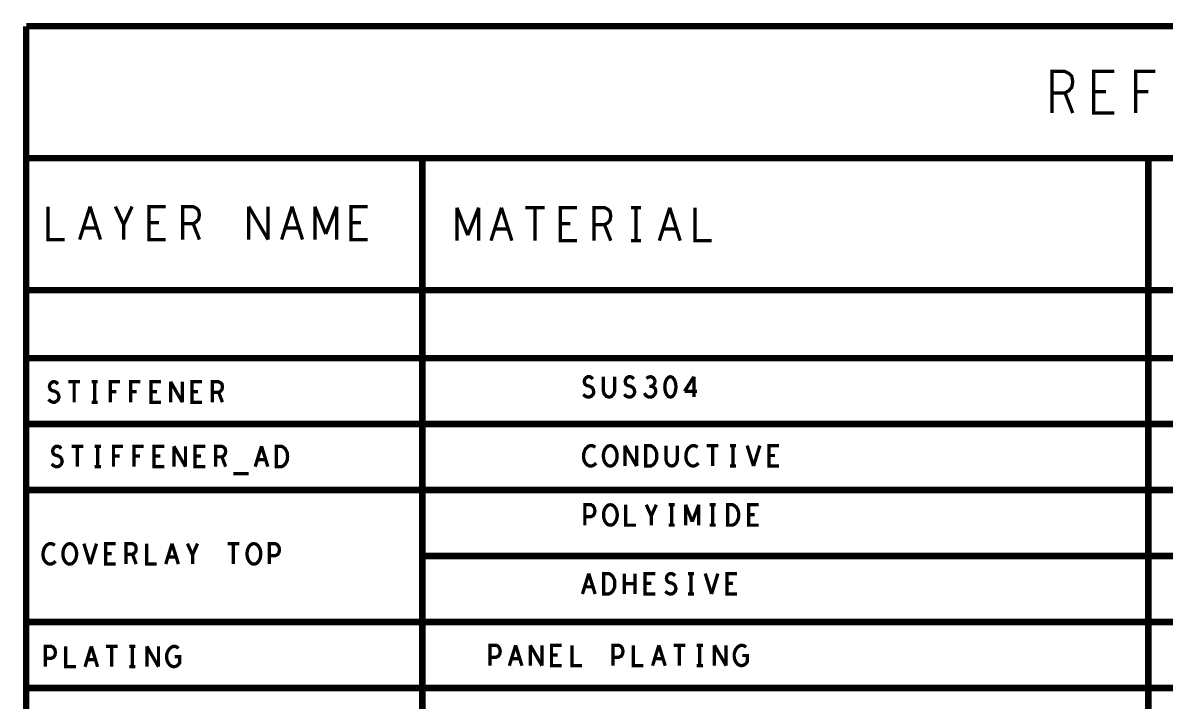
# Model space of a CAD drawing. Header units: millimetres. Extents: x 3885 to 4350, y -149 to 182.
# Drawn here: x 4211.42 to 4255.41, y 65.23 to 91.38 of the extents above; entities that cross this region are included whole.
import ezdxf

# ---------------------------------------------------------------- set-up
doc = ezdxf.new("R2010")
doc.units = ezdxf.units.MM
doc.header["$LTSCALE"] = 23.1
doc.layers.get('0').update_dxf_attribs({"linetype": 'CONTINUOUS'})

msp = doc.modelspace()

# ---------------------------------------------------------------- linework, layer by layer
for points, const_width in [([(4335.389, 91.248), (4211.543, 91.248)], 0.254), ([(4211.543, 86.168), (4211.543, 91.248)], 0.254), ([(4251.02, 87.905), (4251.02, 89.505), (4251.517, 89.505), (4251.676, 89.425), (4251.776, 89.319), (4251.816, 89.105), (4251.776, 88.892), (4251.656, 88.759), (4251.517, 88.679), (4251.02, 88.679)], 0.127), ([(4253.416, 87.905), (4252.62, 87.905), (4252.62, 89.505), (4253.416, 89.505)], 0.127), ([(4254.24, 87.905), (4254.24, 89.505), (4254.996, 89.505)], 0.127), ([(4251.517, 88.679), (4251.816, 87.905)], 0.127), ([(4253.097, 88.732), (4252.62, 88.732)], 0.127), ([(4254.718, 88.732), (4254.24, 88.732)], 0.127), ([(4211.543, 86.168), (4267.423, 86.168)], 0.254), ([(4211.543, 81.088), (4211.543, 86.168)], 0.254), ([(4226.783, 86.168), (4226.783, 81.088)], 0.254), ([(4254.723, 86.168), (4254.723, 81.088)], 0.254), ([(4212.385, 84.305), (4212.385, 83.035), (4213.029, 83.035)], 0.127), ([(4213.6, 83.035), (4214.002, 84.305)], 0.127), ([(4214.002, 84.305), (4214.404, 83.035)], 0.127), ([(4215.298, 83.035), (4215.298, 83.607), (4214.976, 84.305)], 0.127), ([(4215.619, 84.305), (4215.298, 83.607)], 0.127), ([(4216.915, 83.035), (4216.271, 83.035), (4216.271, 84.305), (4216.915, 84.305)], 0.127), ([(4217.567, 83.035), (4217.567, 84.305), (4217.969, 84.305), (4218.097, 84.242), (4218.178, 84.157), (4218.21, 83.988), (4218.178, 83.818), (4218.081, 83.713), (4217.969, 83.649), (4217.567, 83.649)], 0.127), ([(4220.109, 83.035), (4220.109, 84.305)], 0.127), ([(4220.109, 84.305), (4220.849, 83.035)], 0.127), ([(4220.849, 83.035), (4220.849, 84.305)], 0.127), ([(4221.372, 83.035), (4221.775, 84.305)], 0.127), ([(4221.775, 84.305), (4222.177, 83.035)], 0.127), ([(4222.652, 83.035), (4222.652, 84.305)], 0.127), ([(4222.652, 84.305), (4223.07, 83.247)], 0.127), ([(4223.07, 83.247), (4223.488, 84.305)], 0.127), ([(4223.488, 84.305), (4223.488, 83.035)], 0.127), ([(4224.687, 83.035), (4224.044, 83.035), (4224.044, 84.305), (4224.687, 84.305)], 0.127), ([(4228.117, 82.993), (4228.117, 84.263)], 0.127), ([(4228.117, 84.263), (4228.536, 83.205)], 0.127), ([(4228.536, 83.205), (4228.954, 84.263)], 0.127), ([(4228.954, 84.263), (4228.954, 82.993)], 0.127), ([(4229.429, 82.993), (4229.831, 84.263)], 0.127), ([(4229.831, 84.263), (4230.233, 82.993)], 0.127), ([(4230.756, 84.263), (4231.496, 84.263)], 0.127), ([(4231.126, 84.263), (4231.126, 82.993)], 0.127), ([(4232.744, 82.993), (4232.1, 82.993), (4232.1, 84.263), (4232.744, 84.263)], 0.127), ([(4233.395, 82.993), (4233.395, 84.263), (4233.798, 84.263), (4233.926, 84.2), (4234.007, 84.115), (4234.039, 83.946), (4234.007, 83.777), (4233.91, 83.671), (4233.798, 83.607), (4233.395, 83.607)], 0.127), ([(4234.82, 84.263), (4235.206, 84.263)], 0.127), ([(4235.013, 84.263), (4235.013, 82.993)], 0.127), ([(4235.906, 82.993), (4236.308, 84.263)], 0.127), ([(4236.308, 84.263), (4236.71, 82.993)], 0.127), ([(4237.282, 84.263), (4237.282, 82.993), (4237.925, 82.993)], 0.127), ([(4216.657, 83.691), (4216.271, 83.691)], 0.127), ([(4217.969, 83.649), (4218.21, 83.035)], 0.127), ([(4224.43, 83.691), (4224.044, 83.691)], 0.127), ([(4232.486, 83.65), (4232.1, 83.65)], 0.127), ([(4233.798, 83.607), (4234.039, 82.993)], 0.127), ([(4214.259, 83.48), (4213.745, 83.48)], 0.127), ([(4222.032, 83.48), (4221.517, 83.48)], 0.127), ([(4230.088, 83.438), (4229.574, 83.438)], 0.127), ([(4236.565, 83.438), (4236.051, 83.438)], 0.127), ([(4234.82, 82.993), (4235.206, 82.993)], 0.127), ([(4211.543, 81.088), (4335.389, 81.088)], 0.254), ([(4211.543, 78.548), (4211.543, 81.088)], 0.254), ([(4226.783, 81.088), (4226.783, 78.548)], 0.254), ([(4254.723, 81.088), (4254.723, 78.548)], 0.254), ([(4211.543, 76.008), (4211.543, 78.548)], 0.254), ([(4211.543, 78.472), (4335.389, 78.472)], 0.254), ([(4226.783, 78.548), (4226.783, 76.008)], 0.254), ([(4254.723, 78.548), (4254.723, 76.008)], 0.254), ([(4212.398, 76.88), (4212.476, 76.815), (4212.564, 76.775), (4212.641, 76.775), (4212.719, 76.815), (4212.778, 76.88), (4212.807, 76.972), (4212.787, 77.064), (4212.739, 77.143), (4212.651, 77.195), (4212.534, 77.222), (4212.466, 77.274), (4212.437, 77.366), (4212.456, 77.458), (4212.505, 77.523), (4212.573, 77.563), (4212.641, 77.563), (4212.71, 77.536), (4212.768, 77.471)], 0.127), ([(4213.166, 77.563), (4213.614, 77.563)], 0.127), ([(4213.39, 77.563), (4213.39, 76.775)], 0.127), ([(4214.06, 77.563), (4214.294, 77.563)], 0.127), ([(4214.177, 77.563), (4214.177, 76.775)], 0.127), ([(4214.78, 76.775), (4214.78, 77.563), (4215.149, 77.563)], 0.127), ([(4215.567, 76.775), (4215.567, 77.563), (4215.937, 77.563)], 0.127), ([(4216.734, 76.775), (4216.345, 76.775), (4216.345, 77.563), (4216.734, 77.563)], 0.127), ([(4217.103, 76.775), (4217.103, 77.563)], 0.127), ([(4217.103, 77.563), (4217.551, 76.775)], 0.127), ([(4217.551, 76.775), (4217.551, 77.563)], 0.127), ([(4218.309, 76.775), (4217.919, 76.775), (4217.919, 77.563), (4218.309, 77.563)], 0.127), ([(4218.707, 76.775), (4218.707, 77.563), (4218.95, 77.563), (4219.028, 77.523), (4219.077, 77.471), (4219.096, 77.366), (4219.077, 77.261), (4219.018, 77.195), (4218.95, 77.156), (4218.707, 77.156)], 0.127), ([(4232.977, 77.076), (4233.055, 77.01), (4233.143, 76.971), (4233.221, 76.971), (4233.299, 77.01), (4233.357, 77.076), (4233.386, 77.168), (4233.367, 77.26), (4233.318, 77.338), (4233.231, 77.391), (4233.114, 77.417), (4233.046, 77.469), (4233.016, 77.561), (4233.036, 77.653), (4233.085, 77.719), (4233.153, 77.758), (4233.221, 77.758), (4233.289, 77.732), (4233.348, 77.666)], 0.127), ([(4233.755, 77.758), (4233.755, 77.194), (4233.794, 77.076), (4233.872, 76.997), (4233.969, 76.971), (4234.067, 76.997), (4234.145, 77.076), (4234.183, 77.194), (4234.183, 77.758)], 0.127), ([(4234.552, 77.076), (4234.63, 77.01), (4234.718, 76.971), (4234.796, 76.971), (4234.874, 77.01), (4234.932, 77.076), (4234.961, 77.168), (4234.942, 77.26), (4234.893, 77.338), (4234.806, 77.391), (4234.689, 77.417), (4234.62, 77.469), (4234.591, 77.561), (4234.611, 77.653), (4234.659, 77.719), (4234.728, 77.758), (4234.796, 77.758), (4234.864, 77.732), (4234.922, 77.666)], 0.127), ([(4235.33, 77.128), (4235.388, 77.036), (4235.466, 76.984), (4235.554, 76.971), (4235.632, 76.984), (4235.71, 77.05), (4235.758, 77.128), (4235.768, 77.207), (4235.749, 77.299), (4235.681, 77.365), (4235.612, 77.391), (4235.525, 77.391)], 0.127), ([(4235.612, 77.391), (4235.671, 77.43), (4235.719, 77.496), (4235.739, 77.575), (4235.719, 77.653), (4235.671, 77.719), (4235.583, 77.758), (4235.495, 77.745), (4235.408, 77.693)], 0.127), ([(4237.236, 77.758), (4236.876, 77.194)], 0.127), ([(4237.236, 76.971), (4237.236, 77.758)], 0.127), ([(4215.013, 77.182), (4214.78, 77.182)], 0.127), ([(4215.801, 77.182), (4215.567, 77.182)], 0.127), ([(4216.578, 77.182), (4216.345, 77.182)], 0.127), ([(4218.153, 77.182), (4217.919, 77.182)], 0.127), ([(4218.95, 77.156), (4219.096, 76.775)], 0.127), ([(4236.876, 77.194), (4237.362, 77.194)], 0.127), ([(4214.06, 76.775), (4214.294, 76.775)], 0.127), ([(4211.543, 73.468), (4211.543, 76.008)], 0.254), ([(4226.783, 76.008), (4226.783, 73.468)], 0.254), ([(4254.723, 76.008), (4254.723, 73.468)], 0.254), ([(4211.543, 75.932), (4335.389, 75.932)], 0.254), ([(4212.521, 74.399), (4212.599, 74.333), (4212.686, 74.294), (4212.764, 74.294), (4212.842, 74.333), (4212.901, 74.399), (4212.93, 74.491), (4212.91, 74.582), (4212.862, 74.661), (4212.774, 74.714), (4212.657, 74.74), (4212.589, 74.792), (4212.56, 74.884), (4212.579, 74.976), (4212.628, 75.042), (4212.696, 75.081), (4212.764, 75.081), (4212.833, 75.055), (4212.891, 74.989)], 0.127), ([(4213.289, 75.081), (4213.737, 75.081)], 0.127), ([(4213.513, 75.081), (4213.513, 74.294)], 0.127), ([(4214.183, 75.081), (4214.417, 75.081)], 0.127), ([(4214.3, 75.081), (4214.3, 74.294)], 0.127), ([(4214.903, 74.294), (4214.903, 75.081), (4215.272, 75.081)], 0.127), ([(4215.69, 74.294), (4215.69, 75.081), (4216.06, 75.081)], 0.127), ([(4216.857, 74.294), (4216.467, 74.294), (4216.467, 75.081), (4216.857, 75.081)], 0.127), ([(4217.226, 74.294), (4217.226, 75.081)], 0.127), ([(4217.226, 75.081), (4217.674, 74.294)], 0.127), ([(4217.674, 74.294), (4217.674, 75.081)], 0.127), ([(4218.432, 74.294), (4218.042, 74.294), (4218.042, 75.081), (4218.432, 75.081)], 0.127), ([(4218.83, 74.294), (4218.83, 75.081), (4219.073, 75.081), (4219.151, 75.042), (4219.2, 74.989), (4219.219, 74.884), (4219.2, 74.779), (4219.141, 74.714), (4219.073, 74.674), (4218.83, 74.674)], 0.127), ([(4220.356, 74.294), (4220.599, 75.081)], 0.127), ([(4220.599, 75.081), (4220.843, 74.294)], 0.127), ([(4233.446, 75.04), (4233.387, 75.08), (4233.319, 75.106), (4233.241, 75.106), (4233.154, 75.066), (4233.085, 75.001), (4233.037, 74.922), (4232.998, 74.791), (4232.988, 74.673), (4233.007, 74.555), (4233.037, 74.476), (4233.095, 74.397), (4233.163, 74.344), (4233.231, 74.318), (4233.3, 74.318), (4233.368, 74.344), (4233.426, 74.384), (4233.475, 74.436)], 0.127), ([(4234.582, 75.106), (4235.03, 74.318)], 0.127), ([(4234.582, 74.318), (4234.582, 75.106)], 0.127), ([(4235.03, 74.318), (4235.03, 75.106)], 0.127), ([(4236.167, 75.106), (4236.167, 74.541), (4236.206, 74.423), (4236.284, 74.344), (4236.381, 74.318), (4236.478, 74.344), (4236.556, 74.423), (4236.595, 74.541), (4236.595, 75.106)], 0.127), ([(4237.383, 75.04), (4237.324, 75.08), (4237.256, 75.106), (4237.178, 75.106), (4237.091, 75.066), (4237.022, 75.001), (4236.974, 74.922), (4236.935, 74.791), (4236.925, 74.673), (4236.944, 74.555), (4236.974, 74.476), (4237.032, 74.397), (4237.1, 74.344), (4237.168, 74.318), (4237.237, 74.318), (4237.305, 74.344), (4237.363, 74.384), (4237.412, 74.436)], 0.127), ([(4237.732, 75.106), (4238.18, 75.106)], 0.127), ([(4237.956, 75.106), (4237.956, 74.318)], 0.127), ([(4238.626, 75.106), (4238.86, 75.106)], 0.127), ([(4238.743, 75.106), (4238.743, 74.318)], 0.127), ([(4239.287, 75.106), (4239.531, 74.318)], 0.127), ([(4239.531, 74.318), (4239.774, 75.106)], 0.127), ([(4240.513, 74.318), (4240.123, 74.318), (4240.123, 75.106), (4240.513, 75.106)], 0.127), ([(4240.357, 74.725), (4240.123, 74.725)], 0.127), ([(4214.183, 74.294), (4214.417, 74.294)], 0.127), ([(4215.136, 74.701), (4214.903, 74.701)], 0.127), ([(4215.924, 74.701), (4215.69, 74.701)], 0.127), ([(4216.701, 74.701), (4216.467, 74.701)], 0.127), ([(4218.276, 74.701), (4218.042, 74.701)], 0.127), ([(4219.073, 74.674), (4219.219, 74.294)], 0.127), ([(4220.755, 74.569), (4220.444, 74.569)], 0.127), ([(4238.626, 74.318), (4238.86, 74.318)], 0.127), ([(4219.52, 74.031), (4220.104, 74.031)], 0.127), ([(4211.543, 70.928), (4211.543, 73.468)], 0.254), ([(4211.543, 73.392), (4335.389, 73.392)], 0.254), ([(4226.783, 73.468), (4226.783, 70.928)], 0.254), ([(4226.783, 73.392), (4226.783, 70.852), (4335.389, 70.852)], 0.254), ([(4254.723, 73.468), (4254.723, 70.928)], 0.254), ([(4233.04, 72.043), (4233.04, 72.831), (4233.273, 72.831), (4233.351, 72.791), (4233.41, 72.699), (4233.429, 72.594), (4233.41, 72.49), (4233.361, 72.411), (4233.273, 72.371), (4233.04, 72.371)], 0.127), ([(4234.615, 72.831), (4234.615, 72.043), (4235.004, 72.043)], 0.127), ([(4235.597, 72.043), (4235.597, 72.398), (4235.402, 72.831)], 0.127), ([(4235.792, 72.831), (4235.597, 72.398)], 0.127), ([(4236.267, 72.831), (4236.501, 72.831)], 0.127), ([(4236.384, 72.831), (4236.384, 72.043)], 0.127), ([(4236.918, 72.831), (4237.172, 72.175)], 0.127), ([(4236.918, 72.043), (4236.918, 72.831)], 0.127), ([(4237.172, 72.175), (4237.425, 72.831)], 0.127), ([(4237.425, 72.831), (4237.425, 72.043)], 0.127), ([(4237.842, 72.831), (4238.076, 72.831)], 0.127), ([(4237.959, 72.831), (4237.959, 72.043)], 0.127), ([(4239.729, 72.043), (4239.339, 72.043), (4239.339, 72.831), (4239.729, 72.831)], 0.127), ([(4239.573, 72.45), (4239.339, 72.45)], 0.127), ([(4236.267, 72.043), (4236.501, 72.043)], 0.127), ([(4237.842, 72.043), (4238.076, 72.043)], 0.127), ([(4212.646, 71.267), (4212.588, 71.306), (4212.52, 71.333), (4212.442, 71.333), (4212.354, 71.293), (4212.286, 71.228), (4212.237, 71.149), (4212.199, 71.018), (4212.189, 70.899), (4212.208, 70.781), (4212.237, 70.703), (4212.296, 70.624), (4212.364, 70.571), (4212.432, 70.545), (4212.5, 70.545), (4212.569, 70.571), (4212.627, 70.611), (4212.676, 70.663)], 0.127), ([(4213.764, 71.333), (4214.007, 70.545)], 0.127), ([(4214.007, 70.545), (4214.25, 71.333)], 0.127), ([(4214.989, 70.545), (4214.6, 70.545), (4214.6, 71.333), (4214.989, 71.333)], 0.127), ([(4215.387, 70.545), (4215.387, 71.333), (4215.631, 71.333), (4215.708, 71.293), (4215.757, 71.241), (4215.777, 71.136), (4215.757, 71.031), (4215.699, 70.965), (4215.631, 70.926), (4215.387, 70.926)], 0.127), ([(4216.174, 71.333), (4216.174, 70.545), (4216.564, 70.545)], 0.127), ([(4216.913, 70.545), (4217.157, 71.333)], 0.127), ([(4217.157, 71.333), (4217.4, 70.545)], 0.127), ([(4217.944, 70.545), (4217.944, 70.899), (4217.749, 71.333)], 0.127), ([(4218.139, 71.333), (4217.944, 70.899)], 0.127), ([(4219.295, 71.333), (4219.743, 71.333)], 0.127), ([(4219.519, 71.333), (4219.519, 70.545)], 0.127), ([(4220.899, 70.545), (4220.899, 71.333), (4221.132, 71.333), (4221.21, 71.293), (4221.269, 71.201), (4221.288, 71.096), (4221.269, 70.991), (4221.22, 70.913), (4221.132, 70.873), (4220.899, 70.873)], 0.127), ([(4211.543, 68.388), (4211.543, 70.928)], 0.254), ([(4214.833, 70.952), (4214.6, 70.952)], 0.127), ([(4215.631, 70.926), (4215.777, 70.545)], 0.127), ([(4217.312, 70.821), (4217.001, 70.821)], 0.127), ([(4226.783, 70.928), (4226.783, 68.388)], 0.254), ([(4254.723, 70.928), (4254.723, 68.388)], 0.254), ([(4232.949, 69.394), (4233.193, 70.181)], 0.127), ([(4233.193, 70.181), (4233.436, 69.394)], 0.127), ([(4234.563, 69.394), (4234.563, 70.181)], 0.127), ([(4234.972, 70.181), (4234.972, 69.394)], 0.127), ([(4235.75, 69.394), (4235.36, 69.394), (4235.36, 70.181), (4235.75, 70.181)], 0.127), ([(4236.138, 69.499), (4236.216, 69.433), (4236.303, 69.394), (4236.381, 69.394), (4236.459, 69.433), (4236.517, 69.499), (4236.547, 69.591), (4236.527, 69.683), (4236.479, 69.762), (4236.391, 69.814), (4236.274, 69.84), (4236.206, 69.893), (4236.177, 69.985), (4236.196, 70.077), (4236.245, 70.142), (4236.313, 70.181), (4236.381, 70.181), (4236.449, 70.155), (4236.508, 70.089)], 0.127), ([(4237.013, 70.181), (4237.246, 70.181)], 0.127), ([(4237.13, 70.181), (4237.13, 69.394)], 0.127), ([(4237.674, 70.181), (4237.917, 69.394)], 0.127), ([(4237.917, 69.394), (4238.16, 70.181)], 0.127), ([(4238.899, 69.394), (4238.51, 69.394), (4238.51, 70.181), (4238.899, 70.181)], 0.127), ([(4233.348, 69.67), (4233.037, 69.67)], 0.127), ([(4234.972, 69.788), (4234.563, 69.788)], 0.127), ([(4235.594, 69.801), (4235.36, 69.801)], 0.127), ([(4238.743, 69.801), (4238.51, 69.801)], 0.127), ([(4237.013, 69.394), (4237.246, 69.394)], 0.127), ([(4211.543, 65.848), (4211.543, 68.388)], 0.254), ([(4211.543, 68.312), (4335.389, 68.312)], 0.254), ([(4211.543, 68.312), (4264.883, 68.312)], 0.254), ([(4264.883, 68.312), (4211.543, 68.312)], 0.254), ([(4226.783, 68.388), (4226.783, 65.848)], 0.254), ([(4254.723, 68.388), (4254.723, 65.848)], 0.254), ([(4212.28, 66.592), (4212.28, 67.38), (4212.513, 67.38), (4212.591, 67.34), (4212.65, 67.248), (4212.669, 67.143), (4212.65, 67.038), (4212.601, 66.96), (4212.513, 66.92), (4212.28, 66.92)], 0.127), ([(4213.067, 67.38), (4213.067, 66.592), (4213.457, 66.592)], 0.127), ([(4213.806, 66.592), (4214.049, 67.38)], 0.127), ([(4214.049, 67.38), (4214.292, 66.592)], 0.127), ([(4214.613, 67.38), (4215.061, 67.38)], 0.127), ([(4214.837, 67.38), (4214.837, 66.592)], 0.127), ([(4215.507, 67.38), (4215.741, 67.38)], 0.127), ([(4215.624, 67.38), (4215.624, 66.592)], 0.127), ([(4216.187, 66.592), (4216.187, 67.38)], 0.127), ([(4216.187, 67.38), (4216.635, 66.592)], 0.127), ([(4216.635, 66.592), (4216.635, 67.38)], 0.127), ([(4217.257, 66.986), (4217.452, 66.986), (4217.452, 66.75), (4217.394, 66.671), (4217.325, 66.618), (4217.228, 66.592), (4217.131, 66.618), (4217.062, 66.671), (4217.004, 66.75), (4216.965, 66.842), (4216.946, 66.946), (4216.946, 67.038), (4216.965, 67.117), (4217.004, 67.209), (4217.062, 67.288), (4217.121, 67.34), (4217.199, 67.38), (4217.267, 67.38), (4217.345, 67.353), (4217.403, 67.301)], 0.127), ([(4229.395, 66.634), (4229.395, 67.422), (4229.629, 67.422), (4229.707, 67.382), (4229.765, 67.29), (4229.785, 67.185), (4229.765, 67.081), (4229.717, 67.002), (4229.629, 66.962), (4229.395, 66.962)], 0.127), ([(4230.134, 66.634), (4230.378, 67.422)], 0.127), ([(4230.378, 67.422), (4230.621, 66.634)], 0.127), ([(4230.941, 66.634), (4230.941, 67.422)], 0.127), ([(4230.941, 67.422), (4231.389, 66.634)], 0.127), ([(4231.389, 66.634), (4231.389, 67.422)], 0.127), ([(4232.147, 66.634), (4231.758, 66.634), (4231.758, 67.422), (4232.147, 67.422)], 0.127), ([(4232.545, 67.422), (4232.545, 66.634), (4232.935, 66.634)], 0.127), ([(4234.12, 66.634), (4234.12, 67.422), (4234.353, 67.422), (4234.431, 67.382), (4234.49, 67.29), (4234.509, 67.185), (4234.49, 67.081), (4234.441, 67.002), (4234.353, 66.962), (4234.12, 66.962)], 0.127), ([(4234.907, 67.422), (4234.907, 66.634), (4235.297, 66.634)], 0.127), ([(4235.646, 66.634), (4235.889, 67.422)], 0.127), ([(4235.889, 67.422), (4236.133, 66.634)], 0.127), ([(4236.453, 67.422), (4236.901, 67.422)], 0.127), ([(4236.677, 67.422), (4236.677, 66.634)], 0.127), ([(4237.347, 67.422), (4237.581, 67.422)], 0.127), ([(4237.464, 67.422), (4237.464, 66.634)], 0.127), ([(4238.028, 67.422), (4238.476, 66.634)], 0.127), ([(4238.028, 66.634), (4238.028, 67.422)], 0.127), ([(4238.476, 66.634), (4238.476, 67.422)], 0.127), ([(4239.097, 67.028), (4239.292, 67.028), (4239.292, 66.792), (4239.234, 66.713), (4239.165, 66.66), (4239.068, 66.634), (4238.971, 66.66), (4238.903, 66.713), (4238.844, 66.792), (4238.805, 66.884), (4238.786, 66.989), (4238.786, 67.081), (4238.805, 67.159), (4238.844, 67.251), (4238.903, 67.33), (4238.961, 67.382), (4239.039, 67.422), (4239.107, 67.422), (4239.185, 67.396), (4239.243, 67.343)], 0.127), ([(4214.205, 66.868), (4213.893, 66.868)], 0.127), ([(4230.533, 66.91), (4230.222, 66.91)], 0.127), ([(4231.991, 67.041), (4231.758, 67.041)], 0.127), ([(4236.045, 66.91), (4235.734, 66.91)], 0.127), ([(4215.507, 66.592), (4215.741, 66.592)], 0.127), ([(4237.347, 66.634), (4237.581, 66.634)], 0.127), ([(4211.543, 63.308), (4211.543, 65.848)], 0.254), ([(4211.543, 65.772), (4335.389, 65.772)], 0.254), ([(4211.543, 65.772), (4264.883, 65.772)], 0.254), ([(4264.883, 65.772), (4211.543, 65.772)], 0.254), ([(4226.783, 65.848), (4226.783, 63.308)], 0.254), ([(4254.723, 65.848), (4254.723, 63.308)], 0.254)]:
    msp.add_lwpolyline(points, dxfattribs=dict(const_width=const_width))
at = {"const_width": 0.127}
for points in [[(4236.332, 77.758), (4236.254, 77.732), (4236.195, 77.666), (4236.156, 77.588), (4236.127, 77.483), (4236.117, 77.365), (4236.127, 77.246), (4236.156, 77.142), (4236.195, 77.063), (4236.254, 76.997), (4236.332, 76.971), (4236.41, 76.997), (4236.468, 77.063), (4236.507, 77.142), (4236.536, 77.246), (4236.546, 77.365), (4236.536, 77.483), (4236.507, 77.588), (4236.468, 77.666), (4236.41, 77.732)], [(4221.173, 74.294), (4221.173, 75.081), (4221.367, 75.081), (4221.445, 75.042), (4221.504, 74.989), (4221.552, 74.91), (4221.591, 74.819), (4221.601, 74.687), (4221.591, 74.556), (4221.552, 74.464), (4221.504, 74.386), (4221.445, 74.333), (4221.367, 74.294)], [(4234.019, 74.318), (4233.941, 74.332), (4233.873, 74.384), (4233.814, 74.463), (4233.776, 74.555), (4233.756, 74.659), (4233.756, 74.765), (4233.776, 74.869), (4233.814, 74.961), (4233.873, 75.04), (4233.941, 75.092), (4234.019, 75.106), (4234.097, 75.092), (4234.165, 75.04), (4234.223, 74.961), (4234.262, 74.869), (4234.282, 74.765), (4234.282, 74.659), (4234.262, 74.555), (4234.223, 74.463), (4234.165, 74.384), (4234.097, 74.332)], [(4235.38, 74.318), (4235.38, 75.106), (4235.574, 75.106), (4235.652, 75.066), (4235.711, 75.014), (4235.759, 74.935), (4235.798, 74.843), (4235.808, 74.712), (4235.798, 74.581), (4235.759, 74.489), (4235.711, 74.41), (4235.652, 74.358), (4235.574, 74.318)], [(4234.022, 72.043), (4233.944, 72.056), (4233.876, 72.109), (4233.817, 72.187), (4233.779, 72.279), (4233.759, 72.384), (4233.759, 72.49), (4233.779, 72.594), (4233.817, 72.686), (4233.876, 72.765), (4233.944, 72.817), (4234.022, 72.831), (4234.1, 72.817), (4234.168, 72.765), (4234.226, 72.686), (4234.265, 72.594), (4234.285, 72.49), (4234.285, 72.384), (4234.265, 72.279), (4234.226, 72.187), (4234.168, 72.109), (4234.1, 72.056)], [(4238.532, 72.043), (4238.532, 72.831), (4238.727, 72.831), (4238.805, 72.791), (4238.863, 72.739), (4238.912, 72.66), (4238.951, 72.568), (4238.96, 72.437), (4238.951, 72.306), (4238.912, 72.214), (4238.863, 72.135), (4238.805, 72.083), (4238.727, 72.043)], [(4213.22, 70.545), (4213.142, 70.558), (4213.074, 70.611), (4213.015, 70.689), (4212.976, 70.781), (4212.957, 70.886), (4212.957, 70.991), (4212.976, 71.096), (4213.015, 71.188), (4213.074, 71.267), (4213.142, 71.319), (4213.22, 71.333), (4213.298, 71.319), (4213.366, 71.267), (4213.424, 71.188), (4213.463, 71.096), (4213.482, 70.991), (4213.482, 70.886), (4213.463, 70.781), (4213.424, 70.689), (4213.366, 70.611), (4213.298, 70.558)], [(4220.306, 70.545), (4220.228, 70.558), (4220.16, 70.611), (4220.102, 70.689), (4220.063, 70.781), (4220.043, 70.886), (4220.043, 70.991), (4220.063, 71.096), (4220.102, 71.188), (4220.16, 71.267), (4220.228, 71.319), (4220.306, 71.333), (4220.384, 71.319), (4220.452, 71.267), (4220.511, 71.188), (4220.55, 71.096), (4220.569, 70.991), (4220.569, 70.886), (4220.55, 70.781), (4220.511, 70.689), (4220.452, 70.611), (4220.384, 70.558)], [(4233.766, 69.394), (4233.766, 70.181), (4233.96, 70.181), (4234.038, 70.142), (4234.097, 70.089), (4234.146, 70.011), (4234.185, 69.919), (4234.194, 69.788), (4234.185, 69.656), (4234.146, 69.565), (4234.097, 69.486), (4234.038, 69.433), (4233.96, 69.394)]]:
    msp.add_lwpolyline(points, close=True, dxfattribs=at)

doc.saveas('drawing.dxf')
